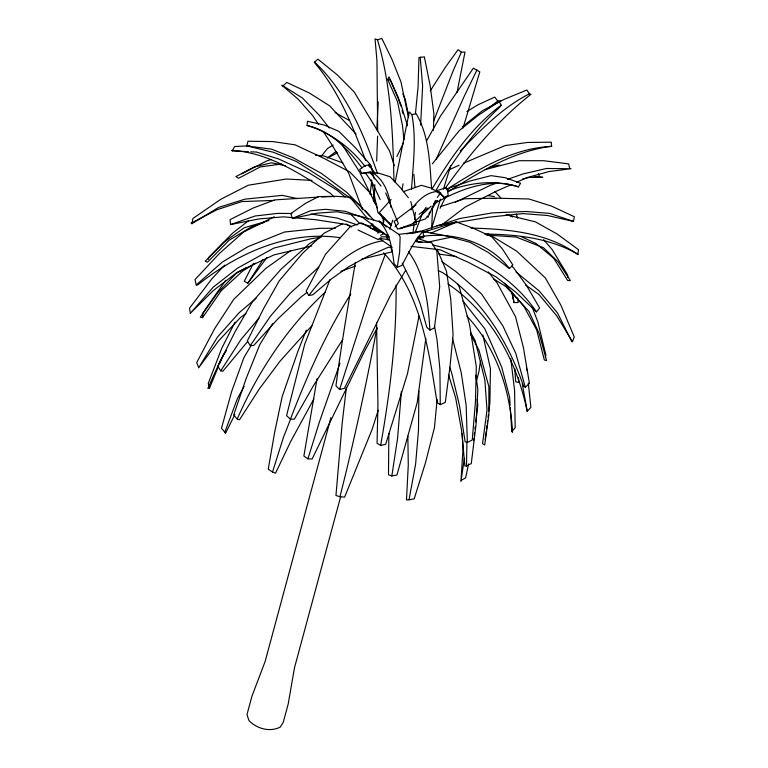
<?xml version="1.0" encoding="UTF-8"?>
<svg xmlns="http://www.w3.org/2000/svg" width="768" height="768" viewBox="0 0 768 768"><rect width="100%" height="100%" fill="white"/><g stroke="black" fill="none" stroke-linecap="round" stroke-linejoin="round"><path stroke-width="1.15" d="M396.077 285.072C396.662 338.88 390.01 392.486 380.65 445.402L377.059 443.27L377.952 405.053L376.579 322.867M418.886 391.046L418.493 430.147L415.594 464.314L409.027 499.786L406.483 499.958L408.278 465.11L407.846 436.09M567.706 277.296L567.725 275.136L552.106 249.514L543.619 239.626M448.426 374.4L455.654 397.91L461.635 430.694L464.88 466.042L466.464 466.003L466.944 442.262M377.587 136.128L376.675 161.05M377.693 131.366L376.934 60.624L375.034 38.89L377.482 39.811L381.782 38.4L392.045 59.539L400.944 81.859L408.432 117.254M433.469 130.291L433.872 113.539L430.109 85.546L424.349 56.861L418.973 57.562L418.051 87.12L415.44 113.674M374.813 184.646L374.131 201.235L376.886 205.123M431.712 228.096L432.576 206.63M401.386 391.315L397.555 438.442L391.834 475.987L388.493 474.749L388.867 433.411M378.269 101.866L376.781 129.782M246.202 267.677L236.102 273.494L217.526 292.886L200.304 317.203L202.541 317.654L202.896 312.806L225.658 280.406M361.997 167.894C348.058 149.251 330.691 130.781 307.104 125.491L307.44 121.258L324.307 125.059L338.784 131.328L355.363 147.706L370.214 164.477L371.078 166.714M374.15 191.539L373.373 200.918L376.33 204.547M411.514 189.274C413.126 164.506 416.544 139.248 411.888 114.653L409.258 111.917L395.126 182.227M420.614 125.088L422.63 86.102L420.202 57.043M437.117 399.494L434.477 427.536L425.53 462.586L414.192 498.835L409.027 499.786M256.118 298.262L239.05 312.806L217.546 337.008L198.586 367.872L218.707 340.742L240.24 317.741L245.933 313.488M425.837 338.438L417.206 402.586L396.941 475.037L391.834 475.987M412.934 233.626L414.163 222.979M414.566 219.427L415.382 212.323M370.128 194.39L371.76 180.326M346.406 387.418L342.144 423.59L335.962 495.466L339.965 496.733L344.602 497.126L372.125 429.36L378.221 410.246M473.539 440.755L473.818 438.394M474.25 434.851L474.528 432.49M474.95 428.947L475.238 426.586M475.805 421.862L477.782 405.331L477.235 399.379M485.155 439.795L486.221 431.472M486.528 429.101L486.989 425.539M487.296 423.158L487.594 420.787M488.054 417.216L488.362 414.845M488.822 411.283L489.888 402.96L490.445 368.698L482.861 334.858M462.25 433.44L463.008 448.915L460.934 481.488L464.381 458.314M480.47 361.152L478.963 371.482L476.563 380.698M355.382 262.339C348.509 303.466 341.29 344.486 335.952 385.862L339.61 389.424L344.39 388.416L390.154 296.083L405.658 270.355M397.219 267.302L399.61 252.451L400.147 236.899L398.822 234.374L378.835 220.867C390.115 232.08 392.006 248.65 394.061 263.626L397.219 267.302L401.808 265.459C408.24 253.786 413.818 241.104 423.072 231.37L423.667 237.677L417.715 238.166M471.014 228.077C507.696 229.066 547.104 232.33 577.747 254.554L578.525 249.734L557.203 234.048L535.459 221.894L506.074 214.685M422.285 230.803L459.658 218.554L492.288 212.899L525.85 211.469L549.581 213.379L573.475 221.424L574.339 216.73L551.453 206.074L528.931 198.979L496.32 198.192L464.736 198.73L440.39 206.65M274.57 200.39L241.853 201.571L216.72 209.808L191.098 223.181L191.952 223.699L192.922 218.477L220.81 199.267L248.189 185.251L286.32 179.011L311.981 180.394M376.944 327.782C366.307 384.451 354.086 440.832 339.965 496.733M456.989 92.65L464.986 52.118L461.366 52.186L458.054 49.69L445.267 67.421L430.301 90.806M419.05 316.07L407.453 373.776L385.67 444.326L380.65 445.402M401.952 189.542L403.104 183.792M468.595 463.939L465.629 477.85L461.213 480.326M374.246 220.474L346.925 192.48L321.494 173.443L293.117 157.709L271.594 149.155L246.835 145.92L247.968 141.254L272.582 141.562L295.104 144.835L323.27 158.035L349.795 171.926L371.712 194.573M317.069 378.682L303.869 456.067L307.92 458.803L312.115 459.005L364.666 350.976L377.213 328.099M330.893 417.754L265.085 661.632L251.923 696.25L246.979 714.576L248.899 720.442C256.656 728.774 269.923 732.413 280.33 727.075L283.277 722.227L288.221 703.91L294.48 667.834L340.646 496.752M382.954 224.774L383.894 221.309M208.33 259.248L208.877 257.299L232.685 233.05L248.573 220.675M463.075 127.958L479.808 71.904L473.386 68.15L440.506 116.074L426.73 140.64M431.654 228.336L440.41 199.114M443.482 189.053L450.73 165.552M339.61 389.424L370.013 294.749L385.066 254.995M307.92 458.803L319.296 422.342L339.984 363.216M313.91 398.909L291.034 440.813L275.53 473.174L272.534 471.994L283.488 437.232L290.477 419.405M545.28 357.11L545.914 355.162L537.821 321.811L532.214 307.248M386.928 238.205L388.022 234.816M389.846 229.171L392.765 220.138M234.854 414.566L225.475 433.411L224.803 432.192L237.398 398.659L244.09 386.448M433.642 121.123L452.909 71.376L461.366 52.186M414.845 233.328L422.525 213.226L426.086 207.206M306.288 330.096L298.08 350.88L282.182 396.518L274.723 431.904L268.253 469.2L272.534 471.994M330.067 279.466L304.723 344.102L286.579 415.613L290.39 419.174C307.085 375.955 325.805 333.149 350.842 294.048M226.464 350.362L220.886 359.424L207.84 388.483L209.558 387.994L218.688 365.846M219.6 363.638L222.797 355.882L225.37 351.984M436.147 159.379L464.16 96.432L476.966 69.965M427.92 217.488L435.456 200.371M396.854 156.586L403.565 142.733M525.494 284.899L538.867 294.422L556.714 315.773L572.41 341.712L574.253 336.941L560.842 305.069L545.27 277.853L516.624 251.088L487.642 233.558M312.624 324.854L280.022 361.21L259.373 388.838L239.51 419.779L237.206 419.05C258.01 371.597 287.213 327.389 325.325 292.07M440.093 208.301L445.795 196.627M334.138 197.059L330.893 193.699C300.528 173.962 269.002 152.544 231.677 150.365L232.349 150.902L234.538 146.515L249.898 145.805M235.056 322.157L221.76 348.24L208.234 383.491L209.558 387.994M383.002 220.954L384.605 217.824M253.43 263.386L244.214 281.328L247.882 283.171L266.832 257.654M528.278 383.078L530.899 407.376L527.155 411.466C517.142 361.344 490.742 312.97 447.936 283.872M403.997 139.92L402.509 125.827L397.546 101.779L387.667 79.382L389.078 76.867L398.16 97.162L400.781 105.994M433.795 203.885C458.88 189.869 489.638 176.918 518.419 186.883L520.55 183.245L505.45 177.744L491.04 175.642L469.872 181.085L449.923 187.814L447.254 190.032M435.571 191.136C453.168 160.31 473.904 131.203 499.987 106.954L501.187 105.226L499.21 101.52L478.128 115.421L459.466 130.397L432.326 163.872M432.134 188.87C450.662 157.766 471.773 127.018 501.187 105.226M251.299 345.264L243.965 357.485L231.677 391.411L221.491 428.218L224.803 432.192M272.63 323.664L259.786 344.678L246.298 378.154L233.674 415.008L237.206 419.05M427.517 215.894L425.587 218.928L415.651 222.086M428.813 213.878L430.109 211.862M432.038 208.838L437.213 200.765M444.96 188.65C469.786 154.147 497.395 120.701 530.966 94.262L529.382 93.821L526.867 90.019L504.106 99.37L482.304 110.765L462.336 126.893M247.882 283.171L263.069 259.536M247.622 341.52L222.816 371.261L220.771 370.858L240.864 339.677L258.931 318.173M342.749 339.446L313.277 385.997L294.374 419.155L290.39 419.174M342.691 223.747L324.211 233.126L302.621 253.258L279.235 280.829L263.635 308.525L247.344 340.877L250.282 345.61L270.499 316.138L289.872 293.597L318.662 267.187M202.541 317.654L221.309 290.65L242.554 271.133L255.446 263.117M410.861 209.914C417.523 200.928 426.989 191.069 439.018 191.549L444.259 197.453L448.186 195.197L447.36 189.744L446.102 187.814L436.253 190.819M437.309 197.424L440.746 192.739M379.104 232.723L361.459 222.826L350.15 226.733L325.488 254.333L306.163 291.178L308.784 295.517C327.331 271.094 351.274 246.23 382.733 240.73M321.542 155.914L327.542 148.464L333.101 145.133M410.957 246.336L440.16 249.84L468.115 262.195L495.974 276.845L515.53 291.926L536.486 311.875L539.616 307.997L526.819 285.955L513.446 267.61L511.565 266.15M311.654 245.981L274.003 254.88L237.475 272.122L213.466 290.438L190.166 313.459L213.245 287.155L237.59 268.099L273.83 248.093L311.683 238.608L321.091 237.13M466.906 316.07C496.186 347.904 510.182 389.587 512.544 432.288L511.805 431.52L515.184 427.718L514.589 390.403L510.749 358.598M391.133 199.536L379.258 212.592L391.613 225.418M460.272 150.912C481.248 129.638 502.416 107.51 529.382 93.821M224.707 265.114L211.93 278.746L189.475 308.246L190.435 313.392M406.742 233.942L420.48 231.072L445.248 235.613L469.939 242.275L488.294 252.48L509.443 268.531L512.851 264.96L502.378 248.909L491.741 236.755L473.645 228.422L456.422 221.971L436.954 225.754M377.846 233.107L380.218 230.621M318.586 124.512L312.72 115.651L298.166 99.206L281.827 85.229L283.133 85.862L286.723 82.406L309.13 92.88L329.683 105.859L356.102 134.141M395.078 226.752L398.352 223.632L385.68 192.912M431.174 206.16L412.224 223.93L400.742 228.154M433.757 203.741L437.203 200.506M438.336 270.576L442.627 272.64C482.314 299.568 508.118 341.693 523.632 386.342L525.322 387.216L529.44 383.501L523.478 347.856L515.52 316.666L497.05 282.883L488.275 271.92M365.558 160.406C352.589 125.789 338.736 90.701 314.285 62.362L317.885 59.146L337.162 74.765L354.144 91.91L389.539 150.874L394.33 165.648M274.32 216.739L243.629 231.994L219.552 253.334L194.986 279.619L196.243 284.947L222.374 262.022L248.15 246.576L284.525 232.013L319.824 228.307L335.366 228.269M488.717 108.067L497.741 100.992L501.379 100.656M441.11 225.418L465.35 206.966L495.859 191.424L511.094 184.694M307.037 292.435L301.392 296.707L277.949 318.787L253.738 345.456L250.282 345.61M416.035 204.883L394.128 221.453L397.2 228.278M327.216 158.131L336.192 151.43M290.717 250.627L265.949 268.291L233.75 299.357L214.522 328.867L196.714 362.573L198.634 367.382M419.165 214.243L427.939 208.022M380.88 237.802L378.259 239.597L358.032 230.016M446.602 189.504C478.55 169.315 512.832 148.013 551.654 146.419L551.28 142.176L527.606 142.454L505.181 145.555L463.382 163.277M455.366 202.214L490.349 185.318L498.288 182.563M448.31 191.741C479.971 171.638 512.899 151.613 550.733 146.342L551.654 146.419M191.952 223.699L218.64 207.408L245.002 199.142L282.24 195.37L297.418 198.595M466.925 111.542L477.898 104.832L494.707 97.094L497.741 100.992M320.899 237.062L309.533 243.581L280.963 269.309L252.566 301.603L235.027 331.824L217.92 366.192L220.771 370.858M577.747 254.554L578.15 254.333C549.715 238.022 516.854 234.365 484.646 234.077M372.931 224.093L370.963 225.168L387.965 236.285M328.243 157.69L337.603 152.698M241.699 173.846L267.062 160.81L271.536 159.418M449.606 367.085L451.603 372.72L459.475 405.581L465.12 441.754L467.347 442.502L472.243 440.006L475.45 401.674L476.333 366.682L469.478 324.24L459.418 287.347L457.834 284.218M466.464 466.003L471.274 463.584L475.968 425.194L477.84 389.405L475.834 375.158M402.211 263.194L413.059 284.794L420.307 304.157L426.758 327.235L429.936 330.086L434.429 327.84L439.69 286.906L436.848 251.299L431.578 242.573L416.554 241.795M380.534 235.296L384.835 233.28M383.606 252.835C421.123 292.992 428.784 350.371 437.088 402.499L440.285 404.65L445.315 402.336L450.019 366.413L453.101 334.858L450.758 299.357L446.448 271.219L437.078 249.168M448.464 170.064L459.12 165.216M516.538 182.285L527.424 177.475L549.034 171.552L570.989 168.72L546.432 168.499L523.21 173.894L507.35 179.405M416.534 239.309L424.214 236.006M430.8 233.184L454.934 222.826L488.573 217.229L522.979 213.59L547.603 215.52L573.475 221.424M403.315 191.683L421.315 185.328L431.347 188.131L441.043 194.477L444.259 197.453M362.515 208.013L350.621 197.251L335.395 196.282L318.509 196.589L305.53 203.338L290.822 213.6L292.378 218.352L310.378 210.797L325.594 209.318L345.322 211.315L362.64 217.478L383.261 232.694M399.965 228.797L404.266 227.059M340.896 271.325L355.507 266.064M318.125 197.107L274.819 199.91L253.123 208.042L230.054 219.619L230.544 224.554L255.11 216L277.699 213.379L291.888 213.504M263.885 222.576L251.606 226.733L228.96 240.384L207.514 262.166L205.181 261.254L224.39 241.901L244.138 227.808L268.867 220.541M423.427 232.31L429.12 230.525M446.179 225.178L456.422 221.971L422.419 232.454M447.6 191.155C469.968 182.352 495.37 179.539 518.419 186.883M485.194 169.594L519.235 160.714L543.744 160.723L568.627 163.882L569.789 168.682M397.306 229.075L416.458 224.266L410.774 201.562M522.432 179.069L529.027 177.466L542.765 177.254L534.25 176.592M361.872 259.037L392.371 251.808L390.451 246.518M411.888 114.653L416.198 113.722C429.581 136.714 429.552 163.411 431.683 189.12M490.253 166.915L498.298 165.206L500.659 165.446M451.891 237.024L428.448 242.006L417.379 238.387M374.957 173.002L368.534 165.005L364.925 165.61L359.75 169.402L361.738 173.482L370.762 171.773C383.827 178.31 389.213 193.718 390.989 207.389M308.784 295.517L312.835 294.778L331.344 278.995L348.624 266.803L368.659 255.917L388.282 247.286L391.766 247.286M361.738 173.482L365.962 172.781L378.854 173.194L390.096 176.736L400.522 187.805L408.355 197.722M281.27 164.016L260.304 166.925L238.579 178.262L235.91 176.621L254.083 167.021L271.603 162.758L285.187 165.734M398.822 234.374L423.072 231.37M417.475 237.264C450.48 230.582 488.438 241.315 509.443 268.531M292.378 218.352L317.53 213.139L337.075 211.766L359.578 216.058L381.226 222.278L386.534 226.934M321.61 196.973L332.054 196.579M230.544 224.554L258.72 218.976L283.478 216.835L315.466 219.667L346.32 224.477L351.648 226.992M373.613 228.163L376.013 228.154M512.218 293.462L514.013 302.573L518.122 302.573L517.709 297.974M381.149 236.794L389.52 236.89M196.243 284.947L197.626 284.976C237.408 253.363 288.461 230.026 340.147 237.715M491.99 198.413L496.522 198.538M232.349 150.902L248.458 151.68M250.762 151.795L256.512 152.074L278.698 159.005L308.87 172.742L336.941 190.147L345.082 196.944M486.586 235.075L516.058 237.034L543.427 247.69L557.962 261.696L570.346 280.579L567.667 280.522L553.718 258.288L536.093 243.562L521.155 236.544M246.835 145.92L273.283 152.246L296.189 161.386L324.682 179.587L351.581 199.2L368.083 219.398M315.485 155.213L323.818 155.942L342.816 162.912M307.104 125.491C330.269 132.326 350.592 147.514 365.261 166.675M389.395 239.702L379.286 238.426L391.978 247.152M438.883 254.064L456.49 256.55M487.584 195.523L494.371 196.531M310.723 214.003L337.046 218.035L357.216 224.909M415.536 240.845L422.486 242.525M432.922 245.05C473.683 253.795 512.784 277.114 536.486 311.875M370.57 226.301L359.28 223.085L350.362 213.85M370.272 228.029L381.552 231.936M387.667 79.382L390.374 80.352L401.069 104.966L407.52 125.827M383.27 233.002L377.088 230.419L371.837 223.987M346.138 224.064L350.381 226.147M508.397 214.733L512.554 216.989M335.078 112.55L349.411 120.499M493.814 279.13L505.853 286.522L528.854 311.27L539.27 333.811L546.557 360.518L544.349 360.038L536.707 330.038L523.901 306.307L504.278 283.162M283.133 85.862L302.467 98.045L318.96 114.912L329.338 128.006M441.859 261.648L455.491 271.248L481.402 293.77L502.963 326.112L515.789 353.386L525.322 387.216M516.067 271.997L539.232 290.986L557.453 312.902L571.949 341.779M494.707 191.366L500.87 198.048M416.218 239.779L418.704 242.208M390.931 225.235L377.923 212.563L371.155 179.798M314.573 62.112C346.205 91.67 363.36 133.286 377.472 173.376M365.011 210.451L369.744 215.837M408.365 251.626C424.934 273.744 428.208 303.226 429.936 330.086M369.85 172.157L381.043 186.077M462.998 301.056L484.81 328.79L501.715 367.114L509.606 397.104L510.134 405.408M389.27 222.614L391.334 225.523M365.357 172.771L372.749 183.514L380.15 199.536M323.155 131.405L331.622 144.202L348.835 173.558L362.486 209.779M341.731 144.019L359.462 171.754L377.453 207.898M470.602 332.486L475.19 340.675L484.867 380.016L487.018 410.054L482.544 443.578L484.704 445.008L488.88 414.643L488.89 386.784L479.002 350.246L470.592 334.339M368.534 165.005L369.514 166.886M380.621 214.272L383.798 220.646M402.749 93.802L405.12 98.957L408.749 116.035M538.378 173.664L539.789 177.456M372.653 171.216L370.214 164.477L372.595 171.168M386.237 234.874L388.157 240.163M516.278 213.974L517.642 218.246M402.086 110.41L403.066 113.722M372.442 172.531L374.333 178.954M377.482 39.811C391.219 85.43 392.861 133.776 393.974 181.123M511.661 291.706L514.013 302.573M452.429 338.179L461.27 372.835L466.147 405.312L467.347 442.502M526.426 368.045L526.896 370.349M434.41 325.786L436.992 339.514L439.901 368.88L440.285 404.65M522.24 383.702L527.27 411.254M413.875 174.346L414.96 187.411M514.723 368.65L515.712 381.782L518.726 382.522L518.525 377.904M510.288 407.789L511.805 431.52"/></g></svg>
